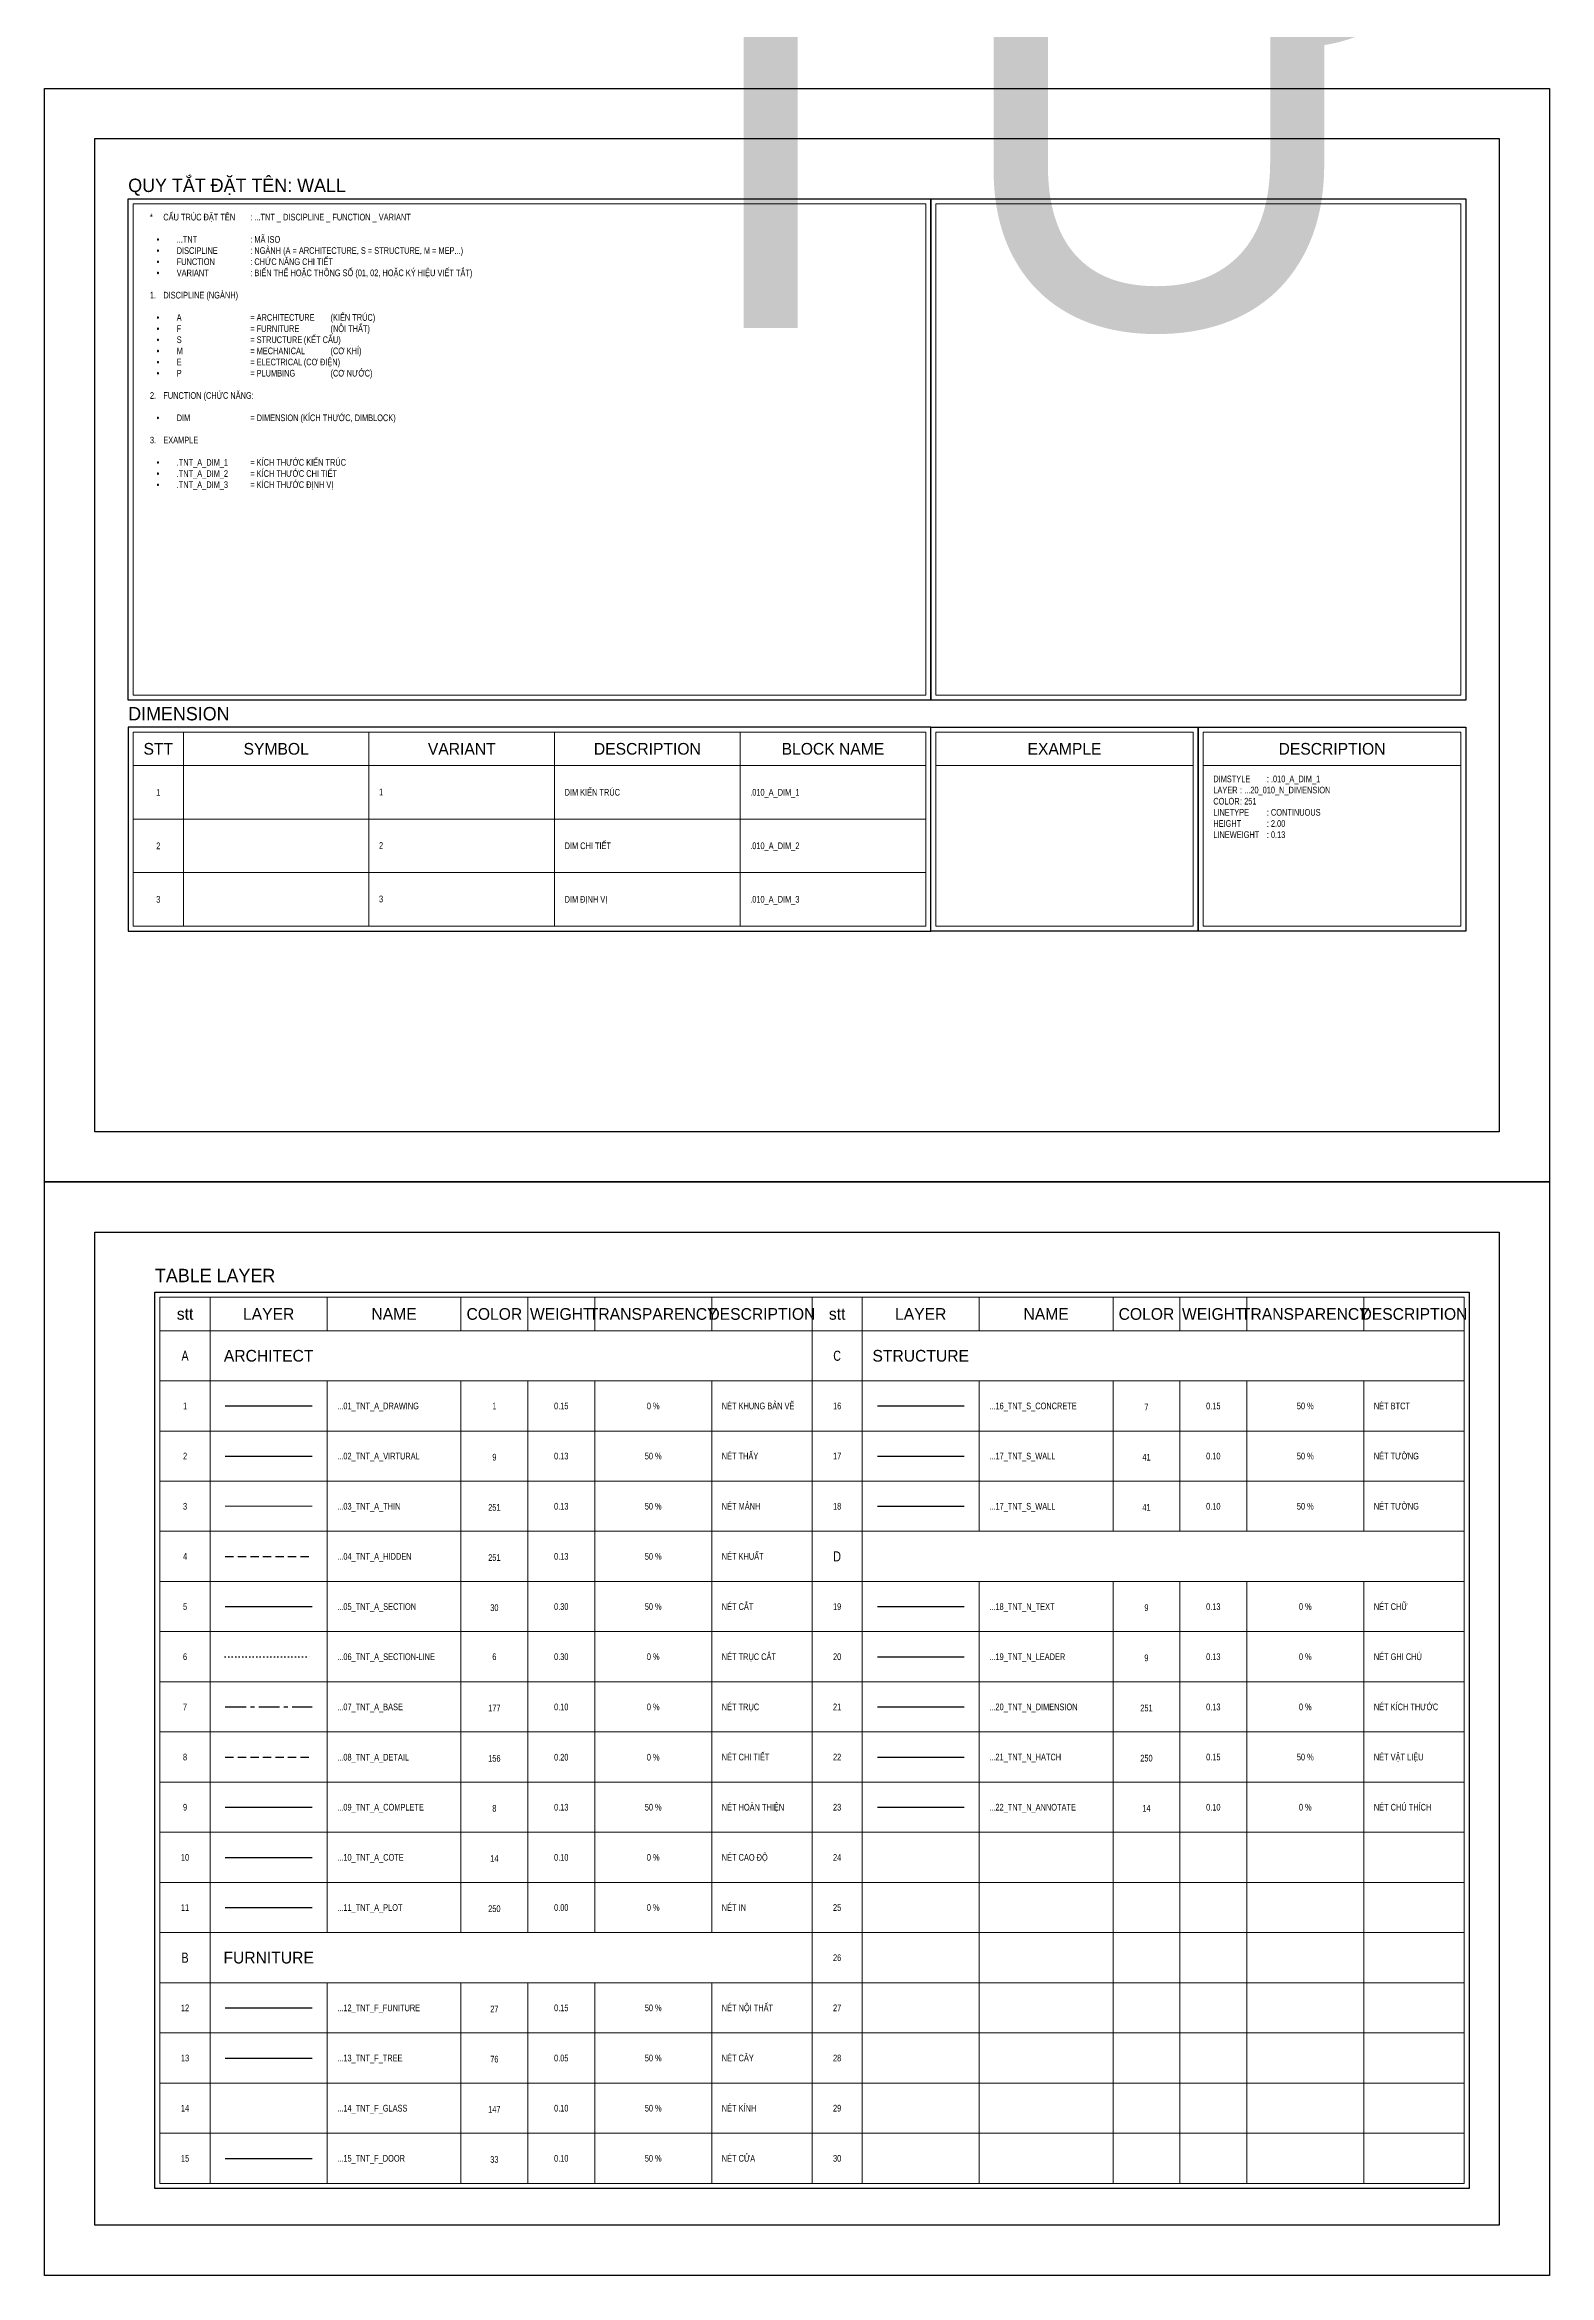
# Model space of a CAD drawing. Header units: millimetres. Extents: x 21129 to 2803301, y -510327 to 166837.
# Drawn here: x 263892 to 308892, y -32363 to 34345 of the extents above; entities that cross this region are included whole.
import ezdxf
from ezdxf.enums import TextEntityAlignment as Align

# ---------------------------------------------------------------- set-up
doc = ezdxf.new("R2018")
doc.units = ezdxf.units.MM
for name, pattern in [('ACAD_ISO07W100', [3, 0, -3]), ('CENTER', [2, 1.25, -0.25, 0.25, -0.25]), ('HIDDEN', [0.375, 0.25, -0.125])]:
    doc.linetypes.add(name, pattern=pattern)
for name, color, linetype in [('....01_TNT_A_DRAWING', 7, 'Continuous'), ('....06_TNT_A_SECTION-LINE', 6, 'ACAD_ISO07W100'), ('....07_TNT_A_BASE', 177, 'CENTER'), ('....10_TNT_A_COTE', 14, 'Continuous'), ('....20_TNT_N_TEXT', 9, 'Continuous'), ('....22_TNT_N_DIMENSION', 251, 'Continuous'), ('....24_TNT_N_ANNOTATE', 14, 'Continuous')]:
    doc.layers.add(name, color=color, linetype=linetype)
doc.layers.add('....02_TNT_A_VIRTURAL', color=9, linetype='Continuous', lineweight=30, transparency=0.5)
doc.layers.add('....03_TNT_A_THIN', color=251, linetype='Continuous', lineweight=13, transparency=0.5)
for name, color, linetype, transparency in [('....04_TNT_A_HIDDEN', 251, 'HIDDEN', 0.5), ('....05_TNT_A_SECTION', 30, 'Continuous', 0.5), ('....08_TNT_A_DETAIL', 156, 'HIDDEN', 0.5), ('....09_TNT_A_COMPLETE', 8, 'Continuous', 0.5), ('....12_TNT_F_FURNITURE', 27, 'Continuous', 0.5), ('....13_TNT_F_TREE', 76, 'Continuous', 0.5), ('....15_TNT_F_DOOR', 33, 'Continuous', 0.5), ('....16_TNT_S_CONCRETE', 7, 'Continuous', 0.5), ('....17_TNT_S_WALL', 41, 'Continuous', 0.5), ('....23_TNT_N_HATCH', 250, 'Continuous', 0.5)]:
    doc.layers.add(name, color=color, linetype=linetype, transparency=transparency)
doc.layers.add('....11_TNT_A_PLOT', color=250, linetype='Continuous', plot=False)
doc.styles.add('.TNT_A_TXT_1_MAIN', font='')
doc.styles.add('.TNT_A_TXT_2_SUB', font='UNI Alter Gothic (H).ttf')
doc.styles.add('.TNT_A_TXT_3_NOTE', font='uromans.shx', dxfattribs={"width": 0.8})
doc.styles.get('.TNT_A_TXT_1_MAIN').set_extended_font_data('UNI HelvetIns (H)')

# ---------------------------------------------------------------- blocks, each defined once
blk = doc.blocks.new('*U6')
at = {"color": 156, "linetype": 'Continuous', "lineweight": 30, "flags": 104}
blk.add_attdef('TITLE_NGANG', text='', height=4, dxfattribs=at).set_placement((164, 165.68), align=Align.TOP_LEFT)
at = {"color": 156, "linetype": 'Continuous', "style": '.TNT_A_TXT_1_MAIN'}
for tag, height, p in [('TITLE_KHUNG-BIA', 12, (231, 183.54)), ('TITLE_HANOI', 3, (231, 23))]:
    blk.add_attdef(tag, text='', height=height, dxfattribs=at).set_placement(p, align=Align.MIDDLE_CENTER)
blk = doc.blocks.new('.TNT_KHUNG LAYOUT_2')
at = {"color": 250}
blk.add_lwpolyline([(0, 327), (450, 327), (450, 0), (0, 0)], close=True, dxfattribs=at)
at = {"color": 14}
blk.add_lwpolyline([(15, 312), (435, 312), (435, 15), (15, 15)], close=True, dxfattribs=at)

msp = doc.modelspace()

# ---------------------------------------------------------------- linework, layer by layer
at = {"layer": '....01_TNT_A_DRAWING'}
msp.add_line((269294.9, -6362.9), (271889.9, -6362.9), dxfattribs=at)
at = {"layer": '....02_TNT_A_VIRTURAL'}
msp.add_line((269294.9, -7862.9), (271889.9, -7862.9), dxfattribs=at)
for points in [[(266392.4, 29737.1), (290392.4, 29737.1), (290392.4, 14737.1), (266392.4, 14737.1)], [(290392.4, 29737.1), (306392.4, 29737.1), (306392.4, 14737.1), (290392.4, 14737.1)], [(290392.4, 13937.1), (266392.4, 13937.1), (266392.4, 7837.1), (290392.4, 7837.1)], [(290392.4, 13937.1), (298392.4, 13937.1), (298392.4, 7837.1), (290392.4, 7837.1)], [(298392.4, 13937.1), (306392.4, 13937.1), (306392.4, 7837.1), (298392.4, 7837.1)]]:
    msp.add_lwpolyline(points, close=True, dxfattribs=at)
at = {"layer": '....03_TNT_A_THIN'}
for p, q in [((268042.4, 13787.1), (268042.4, 7987.1)), ((273592.4, 13787.1), (273592.4, 7987.1)), ((279142.4, 13787.1), (279142.4, 7987.1)), ((284692.4, 13787.1), (284692.4, 7987.1)), ((266542.4, 12787.1), (290242.4, 12787.1)), ((290542.4, 12787.1), (298242.4, 12787.1)), ((298542.4, 12787.1), (306242.4, 12787.1)), ((266542.4, 11187.1), (290242.4, 11187.1)), ((266542.4, 9587.1), (290242.4, 9587.1)), ((268842.4, -3112.9), (268842.4, -29612.9)), ((272342.4, -3112.9), (272342.4, -4112.9)), ((276342.4, -3112.9), (276342.4, -4112.9)), ((278342.4, -3112.9), (278342.4, -4112.9)), ((280342.4, -3112.9), (280342.4, -4112.9)), ((283842.4, -3112.9), (283842.4, -4112.9)), ((286842.4, -3112.9), (286842.4, -29612.9)), ((288342.4, -3112.9), (288342.4, -29612.9)), ((291842.4, -3112.9), (291842.4, -4112.9)), ((295842.4, -3112.9), (295842.4, -4112.9)), ((297842.4, -3112.9), (297842.4, -4112.9)), ((299842.4, -3112.9), (299842.4, -4112.9)), ((303342.4, -3112.9), (303342.4, -4112.9)), ((267342.4, -4112.9), (306342.4, -4112.9)), ((267342.4, -5612.9), (306342.4, -5612.9)), ((272342.4, -5612.9), (272342.4, -22112.9)), ((276342.4, -5612.9), (276342.4, -22112.9)), ((278342.4, -5612.9), (278342.4, -22112.9)), ((280342.4, -5612.9), (280342.4, -22112.9)), ((283842.4, -5612.9), (283842.4, -22112.9)), ((291842.4, -5612.9), (291842.4, -10112.9)), ((295842.4, -5612.9), (295842.4, -10112.9)), ((297842.4, -5612.9), (297842.4, -10112.9)), ((299842.4, -5612.9), (299842.4, -10112.9)), ((303342.4, -5612.9), (303342.4, -10112.9)), ((267342.4, -7112.9), (306342.4, -7112.9)), ((267342.4, -8612.9), (306342.4, -8612.9)), ((269294.9, -9362.9), (271889.9, -9362.9)), ((267342.4, -10112.9), (306342.4, -10112.9)), ((267342.4, -11612.9), (306342.4, -11612.9)), ((291842.4, -11612.9), (291842.4, -29612.9)), ((295842.4, -11612.9), (295842.4, -29612.9)), ((297842.4, -11612.9), (297842.4, -29612.9)), ((299842.4, -11612.9), (299842.4, -29612.9)), ((303342.4, -11612.9), (303342.4, -29612.9)), ((267342.4, -13112.9), (306342.4, -13112.9)), ((267342.4, -14612.9), (306342.4, -14612.9)), ((267342.4, -16112.9), (306342.4, -16112.9)), ((267342.4, -17612.9), (306342.4, -17612.9)), ((267342.4, -19112.9), (306342.4, -19112.9)), ((267342.4, -20612.9), (306342.4, -20612.9)), ((267342.4, -22112.9), (306342.4, -22112.9)), ((267342.4, -23612.9), (306342.4, -23612.9)), ((272342.4, -23612.9), (272342.4, -29612.9)), ((276342.4, -23612.9), (276342.4, -29612.9)), ((278342.4, -23612.9), (278342.4, -29612.9)), ((280342.4, -23612.9), (280342.4, -29612.9)), ((283842.4, -23612.9), (283842.4, -29612.9)), ((267342.4, -25112.9), (306342.4, -25112.9)), ((267342.4, -26612.9), (306342.4, -26612.9)), ((267342.4, -28112.9), (306342.4, -28112.9))]:
    msp.add_line(p, q, dxfattribs=at)
for points in [[(266542.4, 29587.1), (290242.4, 29587.1), (290242.4, 14887.1), (266542.4, 14887.1)], [(290542.4, 29587.1), (306242.4, 29587.1), (306242.4, 14887.1), (290542.4, 14887.1)], [(266542.4, 13787.1), (290242.4, 13787.1), (290242.4, 7987.1), (266542.4, 7987.1)], [(290542.4, 13787.1), (298242.4, 13787.1), (298242.4, 7987.1), (290542.4, 7987.1)], [(298542.4, 13787.1), (306242.4, 13787.1), (306242.4, 7987.1), (298542.4, 7987.1)], [(306342.4, -29612.9), (267342.4, -29612.9), (267342.4, -3112.9), (306342.4, -3112.9)]]:
    msp.add_lwpolyline(points, close=True, dxfattribs=at)
at = {"layer": '....04_TNT_A_HIDDEN', "ltscale": 1000}
msp.add_line((269294.9, -10862.9), (271889.9, -10862.9), dxfattribs=at)
at = {"layer": '....05_TNT_A_SECTION'}
msp.add_line((269294.9, -12362.9), (271889.9, -12362.9), dxfattribs=at)
at = {"layer": '....06_TNT_A_SECTION-LINE', "ltscale": 35}
msp.add_line((269292.4, -13862.9), (271892.4, -13862.9), dxfattribs=at)
at = {"layer": '....07_TNT_A_BASE', "ltscale": 500}
msp.add_line((269294.9, -15362.9), (271889.9, -15362.9), dxfattribs=at)
at = {"layer": '....08_TNT_A_DETAIL', "ltscale": 1000}
msp.add_line((269294.9, -16867.3), (271889.9, -16867.3), dxfattribs=at)
at = {"layer": '....09_TNT_A_COMPLETE'}
msp.add_line((269292.4, -18362.9), (271892.4, -18362.9), dxfattribs=at)
at = {"layer": '....10_TNT_A_COTE'}
msp.add_line((269292.4, -19862.9), (271892.4, -19862.9), dxfattribs=at)
at = {"layer": '....11_TNT_A_PLOT'}
msp.add_line((269292.4, -21362.9), (271892.4, -21362.9), dxfattribs=at)
at = {"layer": '....12_TNT_F_FURNITURE'}
msp.add_line((269294.9, -24362.9), (271889.9, -24362.9), dxfattribs=at)
at = {"layer": '....13_TNT_F_TREE'}
msp.add_line((269294.9, -25862.9), (271889.9, -25862.9), dxfattribs=at)
at = {"layer": '....15_TNT_F_DOOR'}
msp.add_line((269294.9, -28862.9), (271889.9, -28862.9), dxfattribs=at)
at = {"layer": '....16_TNT_S_CONCRETE'}
msp.add_line((288794.9, -6362.9), (291389.9, -6362.9), dxfattribs=at)
at = {"layer": '....17_TNT_S_WALL'}
for p, q in [((288794.9, -7862.9), (291389.9, -7862.9)), ((288794.9, -9362.9), (291389.9, -9362.9))]:
    msp.add_line(p, q, dxfattribs=at)
at = {"layer": '....20_TNT_N_TEXT'}
for p, q in [((288794.9, -12362.9), (291389.9, -12362.9)), ((288794.9, -13862.9), (291389.9, -13862.9))]:
    msp.add_line(p, q, dxfattribs=at)
at = {"layer": '....22_TNT_N_DIMENSION'}
msp.add_line((288794.9, -15362.9), (291389.9, -15362.9), dxfattribs=at)
at = {"layer": '....23_TNT_N_HATCH'}
msp.add_line((288794.9, -16862.9), (291389.9, -16862.9), dxfattribs=at)
at = {"layer": '....24_TNT_N_ANNOTATE'}
msp.add_line((288794.9, -18362.9), (291389.9, -18362.9), dxfattribs=at)
msp.add_lwpolyline([(267192.4, -2962.9), (306492.4, -2962.9), (306492.4, -29762.9), (267192.4, -29762.9)], close=True, dxfattribs=at)

# ---------------------------------------------------------------- block references
at = {"layer": '....01_TNT_A_DRAWING', "xscale": 100, "yscale": 100, "zscale": 100}
for p in [(263892.4, 337.1), (263892.4, -32362.9)]:
    msp.add_blockref('.TNT_KHUNG LAYOUT_2', p, dxfattribs=at)
ref = msp.add_blockref('*U6', (263892.4, 65737.1), dxfattribs=dict(xscale=100, yscale=100, zscale=100))
lines = msp.add_mtext('CHỦ ĐẦU TƯ: .....\\PĐỊA ĐIỂM: TP. VINH - NGHỆ AN\\PTƯ VẤN THIẾT KẾ: CÔNG TY CỔ PHẦN KIẾN TRÚC TNT', dxfattribs={"color": 156, "linetype": 'Continuous', "insert": (280292.4, 82305.4), "char_height": 13020.675, "attachment_point": 1})
ref.add_attrib('TITLE_NGANG', '', (280292.4, 82305.4), dxfattribs={"flags": 104}).embed_mtext(lines)

# ---------------------------------------------------------------- texts
at = {"layer": '....20_TNT_N_TEXT', "style": '.TNT_A_TXT_1_MAIN'}
for s, p in [('QUY TẮT ĐẶT TÊN: WALL', (266392.4, 29937.1)), ('DIMENSION', (266392.4, 14137.1)), ('TABLE LAYER', (267192.4, -2662.9))]:
    msp.add_text(s, height=400, dxfattribs=at).set_placement(p)
at = {"layer": '....20_TNT_N_TEXT', "style": '.TNT_A_TXT_2_SUB'}
for s, p in [('STT', (267292.4, 13287.1)), ('SYMBOL', (270817.4, 13287.1)), ('VARIANT', (276367.4, 13287.1)), ('DESCRIPTION', (281917.4, 13287.1)), ('BLOCK NAME', (287467.4, 13287.1)), ('EXAMPLE', (294392.3, 13287.1)), ('DESCRIPTION', (302392.4, 13287.1)), ('stt', (268092.4, -3612.9)), ('LAYER', (270592.4, -3612.9)), ('NAME', (274342.4, -3612.9)), ('COLOR', (277342.4, -3612.9)), ('WEIGHT', (279342.4, -3612.9)), ('TRANSPARENCY', (282092.4, -3612.9)), ('DESCRIPTION', (285342.4, -3612.9)), ('stt', (287592.4, -3612.9)), ('LAYER', (290092.4, -3612.9)), ('NAME', (293842.4, -3612.9)), ('COLOR', (296842.4, -3612.9)), ('WEIGHT', (298842.4, -3612.9)), ('TRANSPARENCY', (301592.4, -3612.9)), ('DESCRIPTION', (304842.4, -3612.9)), ('ARCHITECT', (270592.4, -4862.9)), ('STRUCTURE', (290092.4, -4862.9)), ('FURNITURE', (270592.4, -22862.9))]:
    msp.add_text(s, height=350, dxfattribs=at).set_placement(p, align=Align.MIDDLE)
at = {"layer": '....20_TNT_N_TEXT', "style": '.TNT_A_TXT_3_NOTE', "width": 0.8}
for s, height, p in [('1', 200, (267292.4, 11987.1)), ('2', 200, (267292.4, 10387.1)), ('3', 200, (267292.4, 8787.1)), ('A', 300, (268092.4, -4862.9)), ('C', 300, (287592.4, -4862.9)), ('D', 300, (287592.4, -10862.9)), ('B', 300, (268092.4, -22862.9))]:
    msp.add_text(s, height=height, dxfattribs=at).set_placement(p, align=Align.MIDDLE)
for s, p in [('1', (273892.4, 11896.6)), ('DIM KIẾN TRÚC', (279442.4, 11887.1)), ('.010_A_DIM_1', (284992.4, 11887.1)), ('2', (273892.4, 10296.6)), ('DIM CHI TIẾT', (279442.4, 10287.1)), ('.010_A_DIM_2', (284992.4, 10287.1)), ('3', (273892.4, 8696.6)), ('DIM ĐỊNH VỊ', (279442.4, 8687.1)), ('.010_A_DIM_3', (284992.4, 8687.1)), ('...01_TNT_A_DRAWING', (272642.4, -6462.9)), ('NÉT KHUNG BẢN VẼ', (284142.4, -6462.9)), ('...16_TNT_S_CONCRETE', (292142.4, -6462.9)), ('NÉT BTCT', (303642.4, -6462.9)), ('...02_TNT_A_VIRTURAL', (272642.4, -7962.9)), ('NÉT THẤY', (284142.4, -7962.9)), ('...17_TNT_S_WALL', (292142.4, -7962.9)), ('NÉT TƯỜNG', (303642.4, -7962.9)), ('...03_TNT_A_THIN', (272642.4, -9462.9)), ('NÉT MẢNH', (284142.4, -9462.9)), ('...17_TNT_S_WALL', (292142.4, -9462.9)), ('NÉT TƯỜNG', (303642.4, -9462.9)), ('...04_TNT_A_HIDDEN', (272642.4, -10962.9)), ('NÉT KHUẤT', (284142.4, -10962.9)), ('...05_TNT_A_SECTION', (272642.4, -12462.9)), ('NÉT CẮT', (284142.4, -12462.9)), ('...18_TNT_N_TEXT', (292142.4, -12462.9)), ('NÉT CHỮ', (303642.4, -12462.9)), ('...06_TNT_A_SECTION-LINE', (272642.4, -13962.9)), ('NÉT TRỤC CẮT', (284142.4, -13962.9)), ('...19_TNT_N_LEADER', (292142.4, -13962.9)), ('NÉT GHI CHÚ', (303642.4, -13962.9)), ('...07_TNT_A_BASE', (272642.4, -15462.9)), ('NÉT TRỤC', (284142.4, -15462.9)), ('...20_TNT_N_DIMENSION', (292142.4, -15462.9)), ('NÉT KÍCH THƯỚC', (303642.4, -15462.9)), ('...08_TNT_A_DETAIL', (272642.4, -16967.3)), ('NÉT CHI TIẾT', (284142.4, -16962.9)), ('...21_TNT_N_HATCH', (292142.4, -16962.9)), ('NÉT VẬT LIỆU', (303642.4, -16962.9)), ('...09_TNT_A_COMPLETE', (272642.4, -18462.9)), ('NÉT HOÀN THIỆN', (284142.4, -18462.9)), ('...22_TNT_N_ANNOTATE', (292142.4, -18462.9)), ('NÉT CHÚ THÍCH', (303642.4, -18462.9)), ('...10_TNT_A_COTE', (272642.4, -19962.9)), ('NÉT CAO ĐỘ', (284142.4, -19962.9)), ('...11_TNT_A_PLOT', (272642.4, -21462.9)), ('NÉT IN', (284142.4, -21462.9)), ('...12_TNT_F_FUNITURE', (272642.4, -24462.9)), ('NÉT NỘI THẤT', (284142.4, -24462.9)), ('...13_TNT_F_TREE', (272642.4, -25962.9)), ('NÉT CÂY', (284142.4, -25962.9)), ('...14_TNT_F_GLASS', (272642.4, -27462.9)), ('NÉT KÍNH', (284142.4, -27462.9)), ('...15_TNT_F_DOOR', (272642.4, -28962.9)), ('NÉT CỬA', (284142.4, -28962.9))]:
    msp.add_text(s, height=200, dxfattribs=at).set_placement(p)
for s, p in [('1', (268092.4, -6462.9)), ('1', (277342.4, -6462.9)), ('0.15', (279342.4, -6462.9)), ('0 %%%', (282092.4, -6462.9)), ('16', (287592.4, -6462.9)), ('7', (296842.4, -6496.2)), ('0.15', (298842.4, -6462.9)), ('50 %%%', (301592.4, -6462.9)), ('2', (268092.4, -7962.9)), ('9', (277342.4, -7996.2)), ('0.13', (279342.4, -7962.9)), ('50 %%%', (282092.4, -7962.9)), ('17', (287592.4, -7962.9)), ('41', (296842.4, -7996.2)), ('0.10', (298842.4, -7962.9)), ('50 %%%', (301592.4, -7962.9)), ('3', (268092.4, -9462.9)), ('251', (277342.4, -9496.2)), ('0.13', (279342.4, -9462.9)), ('50 %%%', (282092.4, -9462.9)), ('18', (287592.4, -9462.9)), ('41', (296842.4, -9496.2)), ('0.10', (298842.4, -9462.9)), ('50 %%%', (301592.4, -9462.9)), ('4', (268092.4, -10962.9)), ('251', (277342.4, -10996.2)), ('0.13', (279342.4, -10962.9)), ('50 %%%', (282092.4, -10962.9)), ('5', (268092.4, -12462.9)), ('30', (277342.4, -12496.2)), ('0.30', (279342.4, -12462.9)), ('50 %%%', (282092.4, -12462.9)), ('19', (287592.4, -12462.9)), ('9', (296842.4, -12496.2)), ('0.13', (298842.4, -12462.9)), ('0 %%%', (301592.4, -12462.9)), ('6', (268092.4, -13962.9)), ('6', (277342.4, -13962.9)), ('0.30', (279342.4, -13962.9)), ('0 %%%', (282092.4, -13962.9)), ('20', (287592.4, -13962.9)), ('9', (296842.4, -13996.2)), ('0.13', (298842.4, -13962.9)), ('0 %%%', (301592.4, -13962.9)), ('7', (268092.4, -15462.9)), ('177', (277342.4, -15496.2)), ('0.10', (279342.4, -15462.9)), ('0 %%%', (282092.4, -15462.9)), ('21', (287592.4, -15462.9)), ('251', (296842.4, -15496.2)), ('0.13', (298842.4, -15462.9)), ('0 %%%', (301592.4, -15462.9)), ('8', (268092.4, -16962.9)), ('156', (277342.4, -17000.6)), ('0.20', (279342.4, -16967.3)), ('0 %%%', (282092.4, -16967.3)), ('22', (287592.4, -16962.9)), ('250', (296842.4, -16996.2)), ('0.15', (298842.4, -16962.9)), ('50 %%%', (301592.4, -16962.9)), ('9', (268092.4, -18462.9)), ('8', (277342.4, -18496.2)), ('0.13', (279342.4, -18462.9)), ('50 %%%', (282092.4, -18462.9)), ('23', (287592.4, -18462.9)), ('14', (296842.4, -18496.2)), ('0.10', (298842.4, -18462.9)), ('0 %%%', (301592.4, -18462.9)), ('10', (268092.4, -19962.9)), ('14', (277342.4, -19996.2)), ('0.10', (279342.4, -19962.9)), ('0 %%%', (282092.4, -19962.9)), ('24', (287592.4, -19962.9)), ('11', (268092.4, -21462.9)), ('250', (277342.4, -21496.2)), ('0.00', (279342.4, -21462.9)), ('0 %%%', (282092.4, -21462.9)), ('25', (287592.4, -21462.9)), ('26', (287592.4, -22962.9)), ('12', (268092.4, -24462.9)), ('27', (277342.4, -24496.2)), ('0.15', (279342.4, -24462.9)), ('50 %%%', (282092.4, -24462.9)), ('27', (287592.4, -24462.9)), ('13', (268092.4, -25962.9)), ('76', (277342.4, -25996.2)), ('0.05', (279342.4, -25962.9)), ('50 %%%', (282092.4, -25962.9)), ('28', (287592.4, -25962.9)), ('14', (268092.4, -27462.9)), ('147', (277342.4, -27496.2)), ('0.10', (279342.4, -27462.9)), ('50 %%%', (282092.4, -27462.9)), ('29', (287592.4, -27462.9)), ('15', (268092.4, -28962.9)), ('33', (277342.4, -28996.2)), ('0.10', (279342.4, -28962.9)), ('50 %%%', (282092.4, -28962.9)), ('30', (287592.4, -28962.9))]:
    msp.add_text(s, height=200, dxfattribs=at).set_placement(p, align=Align.CENTER)
at = {"layer": '....20_TNT_N_TEXT', "char_height": 200, "attachment_point": 1, "style": '.TNT_A_TXT_3_NOTE'}
for s, insert, width in [('\\A1;\\pxi-3,l4,t3;*^ICẤU TRÚC ĐẶT TÊN^I: ...TNT _ DISCIPLINE _ FUNCTION _ VARIANT\\P\\P\\pl5,t5;{\\fSymbol|b0|i0|c2|p18;·^I}...TNT^I^I: MÃ ISO\\P{\\fSymbol|b0|i0|c2|p18;·^I}DISCIPLINE^I^I: NGÀNH (A = ARCHITECTURE, S = STRUCTURE, M = MEP...)\\P{\\fSymbol|b0|i0|c2|p18;·^I}FUNCTION^I^I: CHỨC NĂNG CHI TIẾT \\P{\\fSymbol|b0|i0|c2|p18;·^I}VARIANT^I^I: BIẾN THỂ HOẶC THÔNG SỐ (01, 02, HOẶC KÝ HIỆU VIẾT TẮT)\\P\\pl4,t3;\\P1.^IDISCIPLINE (NGÀNH)\\P\\P\\pl5,t5;{\\fSymbol|b0|i0|c2|p18;·^I}A^I^I^I= ARCHITECTURE^I(KIẾN TRÚC)\\P{\\fSymbol|b0|i0|c2|p18;·^I}F^I^I^I= FURNITURE^I^I(NỘI THẤT)\\P{\\fSymbol|b0|i0|c2|p18;·^I}S^I^I^I= STRUCTURE^I(KẾT CẤU)\\P{\\fSymbol|b0|i0|c2|p18;·^I}M^I^I^I= MECHANICAL^I(CƠ KHÍ)\\P{\\fSymbol|b0|i0|c2|p18;·^I}E^I^I^I= ELECTRICAL^I(CƠ ĐIỆN)\\P{\\fSymbol|b0|i0|c2|p18;·^I}P^I^I^I= PLUMBING^I^I(CƠ NƯỚC)\\P\\pl4,t3;\\P2.^IFUNCTION (CHỨC NĂNG:\\P\\P\\pl5,t5;{\\fSymbol|b0|i0|c2|p18;·^I}DIM^I^I^I= DIMENSION (KÍCH THƯỚC, DIMBLOCK)\\P\\pi0,l0,tz;\\P\\pi-3,l4,t3;3.^IEXAMPLE\\P\\pi0,l0,tz;\\P\\pi-3,l5,t5;{\\fSymbol|b0|i0|c2|p18;·^I}.TNT_A_DIM_1 ^I= KÍCH THƯỚC KIẾN TRÚC\\P{\\fSymbol|b0|i0|c2|p18;·^I}.TNT_A_DIM_2 ^I= KÍCH THƯỚC CHI TIẾT\\P{\\fSymbol|b0|i0|c2|p18;·^I}.TNT_A_DIM_3 ^I= KÍCH THƯỚC ĐỊNH VỊ', (266842.4, 29287.1), 19399.995), ('\\A1;\\pxi-12,l12,sm1;DIMSTYLE^I: .010_A_DIM_1\\PLAYER^I: ...20_010_N_DIMENSION\\PCOLOR^I: 251\\PLINETYPE^I: CONTINUOUS\\PHEIGHT^I: 2.00\\PLINEWEIGHT^I: 0.13', (298842.4, 12487.1), 7399.735)]:
    msp.add_mtext(s, dxfattribs=dict(at, insert=insert, width=width))

doc.saveas('drawing.dxf')
